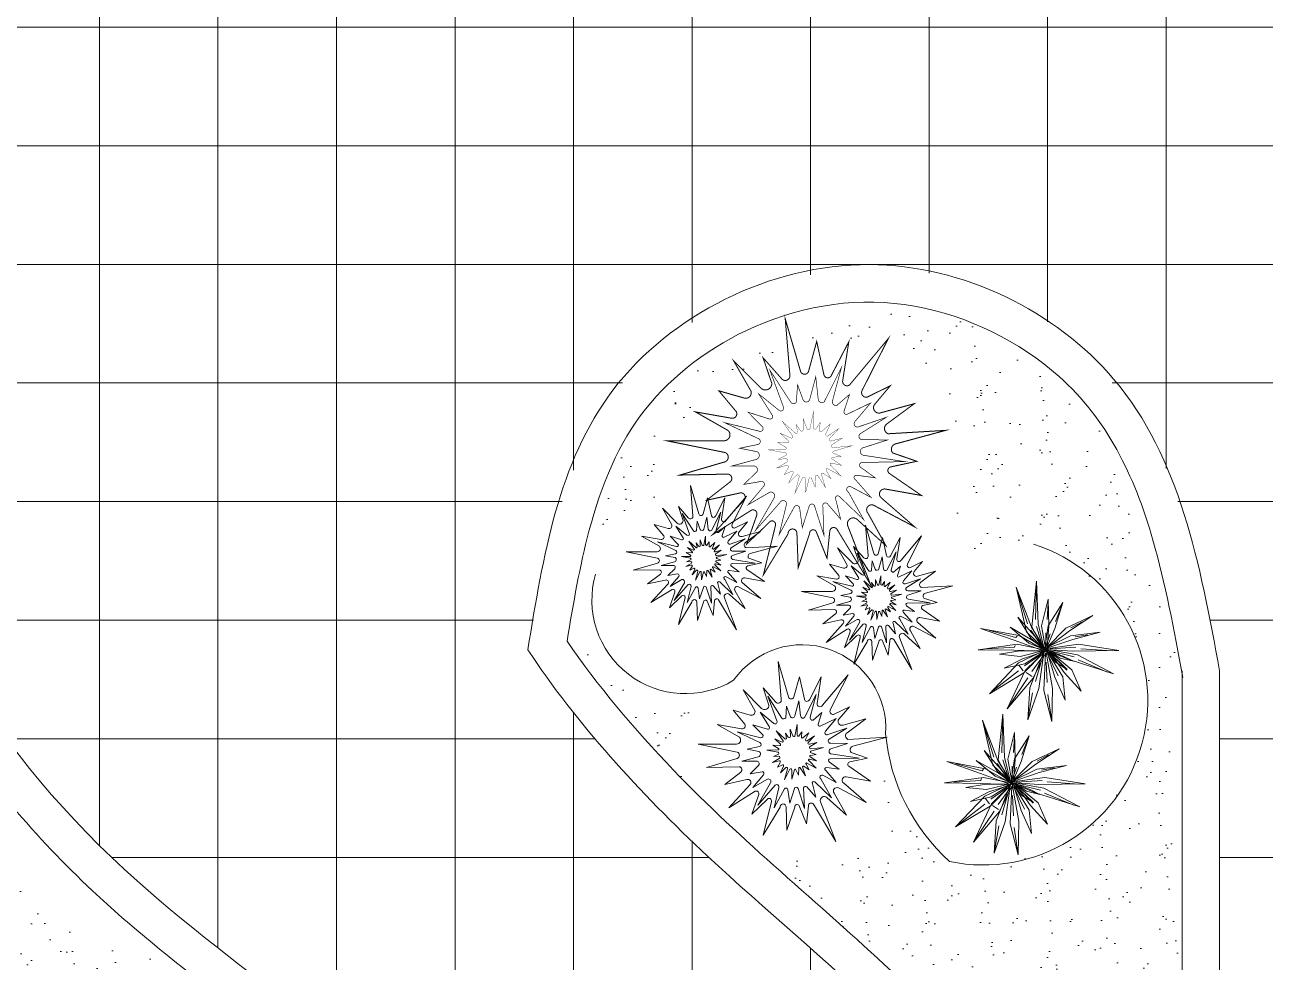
# Model space of a CAD drawing. Extents: x -454308 to 890911, y -14103 to 1343694.
# Drawn here: x 205260.1 to 205359.8, y 658700.1 to 658775.4 of the extents above; entities that cross this region are included whole.
import ezdxf

# ---------------------------------------------------------------- set-up
doc = ezdxf.new("R2010")
doc.units = 0
doc.header["$MEASUREMENT"] = 0
for name, color, linetype, lineweight in [('AR_Vegetacion', 105, 'Continuous', 5), ('textura', 250, 'Continuous', 13), ('Vegetacion_', 105, 'Continuous', 5)]:
    doc.layers.add(name, color=color, linetype=linetype, lineweight=lineweight)
pattern_1 = [(127.5, (205523.2828, 658641.817), (-3.6706, -0.120002), [0, -2.8956, 0, -3.2385, 0, -3.095625]), (97.5, (205523.283, 658641.817), (-5.37619, 3.371425), [0, -1.5621, 0, -2.60985, 0, -1.000125]), (57.5, (205523.2828, 658639.474), (-0.01078, 5.932443), [0, -0.9525, 0, -3.429, 0, -4.47675]), (47.5, (205523.283, 658639.474), (-1.67197, 5.72667), [0, -0.47625, 0, -2.2479, 0, -2.57175])]

# ---------------------------------------------------------------- blocks, each defined once
blk = doc.blocks.new('AGAVE AMERICANO')
at = {"layer": 'Vegetacion_', "color": 5}
for points, const_width in [([(0.549, 1.817), (0.138, 1.259), (0.138, 1.259), (0.138, 1.259, -0.743391), (0.042, 1.293), (0.075, 1.685), (-0.157, 1.319, -0.736791), (-0.248, 1.344), (-0.31, 1.822), (-0.407, 1.329, -0.835633), (-0.515, 1.331), (-0.768, 2.033), (-0.681, 1.3, -0.586339), (-0.767, 1.237), (-0.997, 1.477), (-0.893, 1.19, -0.770051), (-1.002, 1.114), (-1.362, 1.368), (-1.122, 1.006, -0.592372), (-1.181, 0.895), (-1.854, 1.187), (-1.313, 0.806, -0.557989), (-1.32, 0.686), (-1.644, 0.692), (-1.357, 0.511, -0.653393), (-1.369, 0.427), (-1.848, 0.304), (-1.389, 0.223, -0.773349), (-1.379, 0.1), (-1.905, -0.101), (-1.324, -0.022, -0.838083), (-1.286, -0.141), (-1.642, -0.45), (-1.185, -0.263, -0.795591), (-1.101, -0.381), (-1.627, -0.98), (-0.989, -0.47, -0.76119), (-0.91, -0.527), (-0.994, -0.858), (-0.751, -0.59, -0.852175), (-0.678, -0.638), (-0.69, -1.094), (-0.525, -0.69, -1.02007), (-0.423, -0.734), (-0.306, -1.334), (-0.235, -0.69, -0.883943), (-0.144, -0.689), (0.028, -1.039), (0.033, -0.651, -0.650401), (0.119, -0.614), (0.476, -1.075), (0.251, -0.525, -0.785939), (0.337, -0.463), (0.698, -0.691), (0.497, -0.37, -0.653937), (0.555, -0.285), (1.127, -0.507), (0.648, -0.154, -0.747964), (0.689, -0.041), (1.427, -0.154), (0.748, 0.096, -0.677363), (0.744, 0.235), (1.217, 0.315), (0.758, 0.397, -0.634471), (0.731, 0.497), (1.029, 0.669), (0.693, 0.693, -0.600399), (0.644, 0.806), (0.983, 1.092), (0.537, 0.885, -0.693073), (0.43, 0.991), (0.644, 1.256), (0.329, 1.086, -0.764911), (0.25, 1.17)], 0.0128), ([(0.819, 0.314), (0.364, 0.364), (0.364, 0.364), (0.364, 0.364, -0.743391), (0.352, 0.431), (0.587, 0.541), (0.302, 0.553, -0.736791), (0.286, 0.613), (0.539, 0.806), (0.225, 0.699, -0.835633), (0.19, 0.762), (0.508, 1.137), (0.118, 0.846, -0.586339), (0.054, 0.874), (0.115, 1.085), (-0.015, 0.931, -0.770051), (-0.094, 0.968), (-0.068, 1.258), (-0.196, 1.001, -0.592372), (-0.278, 0.998), (-0.334, 1.479), (-0.373, 1.044, -0.557989), (-0.444, 1.009), (-0.548, 1.196), (-0.556, 0.972, -0.653393), (-0.608, 0.951), (-0.837, 1.185), (-0.731, 0.895, -0.773349), (-0.798, 0.849), (-1.087, 1.083), (-0.85, 0.777, -0.838083), (-0.905, 0.716), (-1.2, 0.818), (-0.942, 0.618, -0.795591), (-0.982, 0.531), (-1.497, 0.634), (-0.995, 0.438, -0.76119), (-1.002, 0.374), (-1.219, 0.313), (-0.986, 0.263, -0.852175), (-0.989, 0.205), (-1.253, 0.061), (-0.968, 0.1, -1.02007), (-0.96, 0.027), (-1.264, -0.238), (-0.872, -0.066, -0.883943), (-0.842, -0.117), (-0.985, -0.331), (-0.762, -0.206, -0.650401), (-0.712, -0.243), (-0.858, -0.599), (-0.618, -0.289, -0.785939), (-0.554, -0.317), (-0.565, -0.599), (-0.448, -0.378, -0.653937), (-0.38, -0.384), (-0.319, -0.784), (-0.275, -0.394, -0.747964), (-0.196, -0.38), (-0.018, -0.839), (-0.099, -0.368, -0.677363), (-0.021, -0.32), (0.182, -0.564), (0.076, -0.274, -0.634471), (0.124, -0.226), (0.321, -0.339), (0.225, -0.14, -0.600399), (0.273, -0.074), (0.548, -0.174), (0.283, 0.013, -0.693073), (0.308, 0.109), (0.53, 0.074), (0.329, 0.198, -0.764911), (0.351, 0.271)], 0.00847), ([(0.176, 0.182), (-0.017, 0.258), (-0.017, 0.258), (-0.017, 0.258, -0.743391), (-0.015, 0.288), (0.101, 0.309), (-0.023, 0.348, -0.736791), (-0.022, 0.376), (0.111, 0.431), (-0.039, 0.421, -0.835633), (-0.047, 0.453), (0.137, 0.58), (-0.069, 0.498, -0.586339), (-0.094, 0.518), (-0.042, 0.604), (-0.117, 0.551, -0.770051), (-0.148, 0.577), (-0.102, 0.701), (-0.188, 0.603, -0.592372), (-0.225, 0.612), (-0.193, 0.829), (-0.261, 0.643, -0.557989), (-0.296, 0.636), (-0.32, 0.73), (-0.35, 0.633, -0.653393), (-0.375, 0.63), (-0.448, 0.759), (-0.436, 0.62, -0.773349), (-0.471, 0.608), (-0.57, 0.744), (-0.502, 0.582, -0.838083), (-0.533, 0.562), (-0.651, 0.641), (-0.561, 0.523, -0.795591), (-0.589, 0.49), (-0.803, 0.595), (-0.606, 0.45, -0.76119), (-0.616, 0.423), (-0.719, 0.421), (-0.622, 0.372, -0.852175), (-0.63, 0.347), (-0.763, 0.315), (-0.634, 0.299, -1.02007), (-0.638, 0.266), (-0.803, 0.185), (-0.611, 0.215, -0.883943), (-0.603, 0.188), (-0.692, 0.111), (-0.579, 0.14, -0.650401), (-0.561, 0.118), (-0.667, -0.021), (-0.525, 0.087, -0.785939), (-0.501, 0.067), (-0.539, -0.056), (-0.461, 0.027, -0.653937), (-0.432, 0.017), (-0.452, -0.166), (-0.387, 0, -0.747964), (-0.351, -0.003), (-0.327, -0.225), (-0.307, -0.009, -0.677363), (-0.267, 0.003), (-0.207, -0.128), (-0.219, 0.011, -0.634471), (-0.192, 0.027), (-0.119, -0.046), (-0.138, 0.053, -0.600399), (-0.109, 0.076), (0, 0), (-0.094, 0.113, -0.693073), (-0.072, 0.152), (0.021, 0.111), (-0.052, 0.189, -0.764911), (-0.034, 0.218)], 0.00385)]:
    blk.add_lwpolyline(points, format="xyb", close=True, dxfattribs=dict(at, const_width=const_width))
blk = doc.blocks.new('COCIIZA')
at = {"layer": 'Vegetacion_', "color": 4, "linetype": 'ByBlock'}
for p, q in [((-0.184, 1.479), (0.862, 3.955)), ((0.862, 3.955), (0.135, 1.823)), ((0.862, 3.955), (0.22, 1.526)), ((-2.252, 3.206), (-0.652, 1.545)), ((-1.051, 1.499), (-2.252, 3.206)), ((0.256, 1.536), (2.03, 3.554)), ((2.03, 3.554), (0.654, 1.453)), ((2.03, 3.554), (0.667, 1.762)), ((-3.09, 2.271), (-1.048, 1.201)), ((-1.412, 1.031), (-3.09, 2.271)), ((-1.897, 2.793), (-0.881, 1.567)), ((-0.81, 2.252), (-0.193, 0.89)), ((-0.445, 0.861), (-0.81, 2.252)), ((-0.188, 1.032), (-0.095, 2.467)), ((-0.095, 2.467), (0.061, 0.98)), ((0.738, 1.253), (1.975, 2.291)), ((1.975, 2.291), (1.076, 0.985)), ((-2.623, 1.992), (-1.272, 1.149)), ((-0.018, -0.017), (-1.051, 1.499)), ((-0.881, 1.567), (-0.771, 1.596)), ((-0.652, 1.545), (0.062, -0.008)), ((0.074, 0.127), (-0.184, 1.479)), ((0.073, 0.172), (0.256, 1.536)), ((0.22, 1.526), (0.12, -0.047)), ((1.059, 1.03), (2.56, 1.624)), ((1.841, 2.122), (1.237, 1.362)), ((2.56, 1.624), (1.295, 0.669)), ((2.38, 1.506), (1.567, 0.976)), ((-2.23, 1.33), (-1.148, 0.792)), ((-1.31, 0.514), (-2.23, 1.33)), ((0.047, -0.081), (-1.412, 1.031)), ((-1.272, 1.149), (-1.177, 1.211)), ((-1.148, 0.792), (-0.018, -0.017)), ((-1.048, 1.201), (0.12, -0.047)), ((0.12, -0.047), (-0.445, 0.861)), ((-0.193, 0.89), (0.074, 0.127)), ((0.062, -0.008), (-0.188, 1.032)), ((0.061, 0.98), (0.073, 0.172)), ((0.654, 1.453), (0.062, -0.008)), ((0.062, -0.008), (1.059, 1.03)), ((0.073, 0.357), (0.08, 1.408)), ((0.12, -0.047), (0.738, 1.253)), ((0.145, 0.391), (0.484, 1.385)), ((0.209, 0.066), (0.718, 0.764)), ((1.076, 0.985), (0.288, 0.049)), ((-4.059, -0.208), (-1.621, 0.268)), ((-2.477, 0.499), (-1.28, 0.329)), ((-1.346, 0.015), (-2.477, 0.499)), ((-1.656, -0.271), (-1.672, 0.148)), ((-1.621, 0.268), (0.081, -0.038)), ((0.148, -0.069), (-1.346, 0.015)), ((0.081, -0.038), (-1.31, 0.514)), ((-1.28, 0.329), (0.047, -0.081)), ((0.122, 0.032), (1.465, -1.367)), ((1.782, -0.473), (0.122, 0.032)), ((1.9, 0.056), (0.165, 0.01)), ((0.165, 0.01), (1.881, -0.893)), ((0.182, 0.071), (0.885, 0.573)), ((1.295, 0.669), (0.251, 0.031)), ((0.251, 0.031), (1.785, -0.213)), ((0.288, 0.049), (1.82, 0.303)), ((1.82, 0.303), (3.545, -0.01)), ((3.545, -0.01), (1.9, 0.056)), ((2.821, 0.06), (2.068, 0.152)), ((-1.707, -0.39), (-4.059, -0.208)), ((-1.884, -0.119), (-3.77, -0.191)), ((-3.726, -1.539), (-1.564, -0.317)), ((-1.925, -1.305), (-0.089, -0.106)), ((-0.089, -0.106), (-1.707, -0.39)), ((-1.427, -0.839), (-1.574, -0.447)), ((-1.564, -0.317), (0.148, -0.069)), ((0.031, -0.027), (-1.53, -1.648)), ((0.008, -0.188), (-1.437, -0.968)), ((-0.501, -0.461), (-1.436, -1.2)), ((-0.268, -0.094), (-1.435, -0.083)), ((-1.355, -1.906), (0.008, -0.188)), ((-0.166, -0.233), (-1.276, -0.591)), ((-0.271, -0.655), (-0.924, -1.651)), ((0.098, -0.075), (-0.871, -2.106)), ((-0.363, -1.659), (0.13, -0.178)), ((0.079, -0.297), (-0.164, -1.701)), ((0.14, -0.128), (0.024, -1.922)), ((0.111, -0.018), (0.38, -1.088)), ((0.907, -1.302), (0.111, -0.018)), ((0.172, -0.966), (0.14, -0.128)), ((0.17, -0.041), (0.764, -0.971)), ((1.331, -1.008), (0.17, -0.041)), ((0.228, -0.316), (0.441, -1.724)), ((0.233, -0.136), (0.689, -1.875)), ((0.528, -0.921), (0.233, -0.136)), ((0.239, -1.748), (0.238, -0.187)), ((0.259, -0.179), (1.236, -1.345)), ((0.362, -0.147), (1.657, -0.945)), ((3.323, -1.056), (1.782, -0.473)), ((1.785, -0.213), (3.323, -1.056)), ((2.657, -0.76), (1.972, -0.434)), ((-1.437, -0.968), (-3.726, -1.539)), ((-1.691, -0.767), (-3.457, -1.431)), ((-3.116, -2.77), (-1.925, -1.305)), ((0.484, -1.707), (0.172, -0.966)), ((0.38, -1.088), (0.484, -1.707)), ((1.058, -1.525), (0.528, -0.921)), ((0.764, -0.971), (1.058, -1.525)), ((2.552, -3.492), (0.907, -1.302)), ((3.584, -2.565), (1.331, -1.008)), ((1.465, -1.367), (2.552, -3.492)), ((3.28, -2.37), (1.837, -1.18)), ((1.881, -0.893), (3.584, -2.565)), ((-3.116, -2.77), (-1.968, -1.634)), ((-1.53, -1.648), (-3.116, -2.77)), ((-2.022, -3.672), (-1.355, -1.906)), ((-0.871, -2.106), (-2.022, -3.672)), ((-0.666, -3.102), (-0.363, -1.659)), ((0.024, -1.922), (-0.666, -3.102)), ((0.408, -3.213), (0.239, -1.748)), ((0.689, -1.875), (0.408, -3.213)), ((2.325, -3.21), (1.333, -1.625)), ((-2.022, -3.672), (-1.292, -2.231))]:
    blk.add_line(p, q, dxfattribs=at)

msp = doc.modelspace()

# ---------------------------------------------------------------- hatches: boundary and pattern name
at = {"layer": 'textura', "linetype": 'Continuous'}
h = msp.add_hatch(dxfattribs=at)
h.set_pattern_fill('NET', color=256, scale=3, angle=180, style=0)
h.set_pattern_definition([(180, (205523.283, 658641.817), (-1e-15, -9.525), []), (270, (205523.283, 658641.817), (9.525, -2e-15), [])])
h.paths.add_polyline_path([(205375.651, 658652.87), (205375.651, 658787.688), (205428.572, 658787.688), (205428.572, 658652.87)])
h.paths.add_polyline_path([(205421.758, 658806.817), (205412.758, 658797.817), (205370.758, 658797.817), (205361.758, 658806.817), (205356.133, 658806.817), (205356.133, 658776.817), (205253.758, 658776.817), (205252.247, 658771.539), (205250.345, 658764.287), (205248.89, 658757.112), (205248.227, 658751.674), (205248.079, 658746.236), (205248.682, 658740.169), (205249.785, 658735.425), (205252.282, 658728.739), (205255.686, 658722.399), (205260.908, 658715.14), (205266.051, 658709.513), (205271.443, 658704.621), (205277.713, 658699.615), (205283.036, 658695.389), (205287.055, 658691.871), (205291.376, 658687.167), (205293.881, 658683.217), (205295.669, 658678.066), (205296.258, 658672.785), (205295.846, 658666.242), (205293.909, 658656.95), (205290.754, 658646.602), (205289.15, 658641.817), (205339.165, 658641.817), (205341.363, 658655.545), (205342.142, 658668.057), (205341.141, 658676.688), (205339.117, 658682.733), (205334.863, 658689.551), (205328.507, 658696.417), (205321.536, 658702.722), (205316.042, 658707.621), (205311.506, 658711.971), (205305.332, 658718.742), (205302.63, 658722.189), (205300.544, 658725.172), (205302.199, 658734.038), (205305.485, 658743.086), (205309.672, 658748.596), (205316.47, 658753.359), (205325.803, 658756.01), (205334.072, 658755.298), (205342.706, 658751.331), (205349.038, 658745.068), (205352.275, 658738.913), (205355.322, 658727.756), (205356.133, 658723.484), (205356.133, 658641.817), (205449.133, 658641.817), (205449.133, 658806.817)])
at = {"layer": 'Vegetacion_', "lineweight": 18}
h = msp.add_hatch(dxfattribs=at)
h.set_pattern_fill('AR-SAND', color=256, scale=0.075, angle=90, style=0)
h.set_pattern_definition(pattern_1)
h.paths.add_polyline_path([(205240.779, 658760.076), (205244.633, 658759.191), (205246.153, 658758.921), (205245.555, 658755.019), (205245.068, 658746.658), (205246, 658738.27), (205248.325, 658730.433), (205250.262, 658726.009), (205245.321, 658725.228), (205242.203, 658726.786), (205235.228, 658726.622), (205228.074, 658722.01), (205227.5, 658717.665), (205227.418, 658715.698), (205223.144, 658713.545), (205222.98, 658709.528), (205221.667, 658706.577), (205221.667, 658704.528), (205222.93, 658700.109), (205225.461, 658698.96), (205226.669, 658698.96), (205227.647, 658698.615), (205227.103, 658693.737), (205229.381, 658688.327), (205233.379, 658688.074), (205236.77, 658688.074), (205236.517, 658685.9), (205238.317, 658674.698), (205246.85, 658669.66), (205253.574, 658671.468), (205257.452, 658675.473), (205261.202, 658679.219), (205261.719, 658685.42), (205261.59, 658689.553), (205259.558, 658698.281), (205255.842, 658703.171), (205255.026, 658705.706), (205257.927, 658707.427), (205259.014, 658707.245), (205266.265, 658702.084), (205271.224, 658700.918), (205273.211, 658697.912), (205270.706, 658698.009), (205266.99, 658697.013), (205267.545, 658692.179), (205267.437, 658690.583), (205267.987, 658684.789), (205270.615, 658683.703), (205273.295, 658683.682), (205274.566, 658682.808), (205271.341, 658675.793), (205274.786, 658673.71), (205275.148, 658670.903), (205273.12, 658667.849), (205272.289, 658665.071), (205273.245, 658661.396), (205275.783, 658656.018), (205279.693, 658656.143), (205286.478, 658655.928), (205289.106, 658657.467), (205290.814, 658656.999), (205286.307, 658642.777), (205286.307, 658641.817), (205246.237, 658641.817), (205250.044, 658646.148), (205249.228, 658653.936), (205245.331, 658655.837), (205243.156, 658655.475), (205241.434, 658655.747), (205240.074, 658659.006), (205238.987, 658662.9), (205237.536, 658665.345), (205234.002, 658665.797), (205231.645, 658666.341), (205231.192, 658670.144), (205228.544, 658678.161), (205225.191, 658678.161), (205221.293, 658676.26), (205219.877, 658674.838), (205218.133, 658674.838), (205218.133, 658746.612), (205224.995, 658746.241), (205227.19, 658747.138), (205228.737, 658750.129), (205228.886, 658752.422), (205229.294, 658754.537), (205229.696, 658756.622), (205232.728, 658755.994), (205235.123, 658754), (205237.319, 658755.196), (205237.219, 658758.187), (205238.416, 658758.985)])
h = msp.add_hatch(dxfattribs=at)
h.set_pattern_fill('AR-SAND', color=256, scale=0.075, angle=90, style=0)
h.set_pattern_definition(pattern_1)
h.paths.add_polyline_path([(205353.183, 658722.937), (205353.133, 658641.817), (205342.211, 658641.817), (205344.373, 658655.44), (205344.913, 658660.678), (205345.05, 658670.285), (205342.34, 658682.797), (205337.358, 658691.235), (205329.148, 658699.934), (205322.145, 658706.215), (205319.357, 658708.701), (205323.377, 658708.391), (205325.541, 658708.462), (205327.67, 658710.057), (205328.664, 658711.759), (205329.018, 658714.063), (205329.638, 658716.287), (205331.517, 658711.683), (205334.426, 658708.175), (205339.819, 658708.161), (205346.811, 658712.088), (205349.915, 658717.705), (205350.307, 658722.236), (205349.357, 658726.131), (205346.837, 658730.065), (205342.951, 658732.952), (205339.165, 658733.657), (205336.896, 658732.127), (205335.252, 658732.807), (205334.798, 658735.64), (205335.705, 658741.42), (205333.494, 658746.576), (205331.395, 658748.956), (205328.929, 658749.47), (205321.412, 658749.495), (205316.523, 658746.866), (205314.007, 658744.279), (205311.476, 658741.086), (205311.703, 658738.197), (205310.697, 658737.187), (205308.98, 658736.497), (205306.939, 658735.023), (205304.895, 658732.364), (205303.696, 658725.862), (205314.021, 658719.905), (205314.107, 658715.71), (205313.055, 658714.675), (205303.696, 658725.862), (205307.127, 658739.615), (205312.927, 658747.495), (205330.867, 658752.887), (205336.89, 658751.151), (205346.681, 658743.178)])

# ---------------------------------------------------------------- linework, layer by layer
at = {"layer": 'textura'}
for p, q in [((205353.133, 658641.817), (205353.133, 658723.484)), ((205356.133, 658641.817), (205356.133, 658723.484))]:
    msp.add_line(p, q, dxfattribs=at)
for points, knots in [([(205250.876, 658777.651), (205249.583, 658773.183), (205248.275, 658768.664), (205245.752, 658757.748), (205244.777, 658751.309), (205245.616, 658736.129), (205248.767, 658727.618), (205256.947, 658714.861), (205260.99, 658710.108), (205271.753, 658700.007), (205278.903, 658695.253), (205287.425, 658687.489), (205289.94, 658684.566), (205292.843, 658678.389), (205293.388, 658674.841), (205293.1, 658666.811), (205292.251, 658662.368), (205289.722, 658652.901), (205288.025, 658647.866), (205286.307, 658642.777)], [0, 0, 0, 0, 0.446654, 0.446654, 1.071386, 1.071386, 1.91532, 1.91532, 2.476766, 2.476766, 3.236415, 3.236415, 3.690629, 3.690629, 4.144842, 4.144842, 4.599055, 4.599055, 5.066452, 5.066452, 5.066452, 5.066452]), ([(205303.696, 658725.862), (205304.199, 658728.935), (205304.72, 658731.919), (205306.451, 658738.44), (205307.82, 658741.747), (205312.175, 658747.242), (205315.275, 658749.585), (205322.823, 658752.902), (205327.304, 658753.536), (205335.903, 658752.003), (205340.065, 658749.928), (205347.06, 658743.705), (205349.254, 658739.259), (205351.772, 658730.525), (205352.472, 658726.777), (205353.183, 658722.937)], [0.037965, 0.037965, 0.037965, 0.037965, 0.338039, 0.338039, 0.745801, 0.745801, 1.153564, 1.153564, 1.629226, 1.629226, 2.104887, 2.104887, 2.67747, 2.67747, 3.049402, 3.049402, 3.049402, 3.049402]), ([(205303.696, 658725.862), (205306.145, 658722.295), (205309.06, 658718.831), (205317.661, 658709.861), (205323.976, 658704.787), (205333.835, 658695.541), (205337.629, 658691.504), (205342.87, 658682.525), (205344.287, 658677.685), (205345.396, 658667.71), (205345.17, 658662.522), (205344.003, 658651.972), (205343.055, 658646.605), (205342.119, 658641.296)], [1.842294, 1.842294, 1.842294, 1.842294, 2.284431, 2.284431, 3.036268, 3.036268, 3.57261, 3.57261, 4.061637, 4.061637, 4.550665, 4.550665, 5.041578, 5.041578, 5.041578, 5.041578]), ([(205300.544, 658725.172), (205304.447, 658719.254), (205318.157, 658704.27), (205346.604, 658684.031), (205341.757, 658656.528), (205339.165, 658641.817)], [1.80264, 1.80264, 1.80264, 1.80264, 2.498313, 3.681231, 5.041578, 5.041578, 5.041578, 5.041578])]:
    msp.add_open_spline(points, degree=3, knots=knots, dxfattribs=at)
for points in [[(205253.758, 658776.817), (205248.327, 658742.642), (205269.141, 658706.608), (205294.165, 658682.628), (205289.15, 658641.817)], [(205300.544, 658725.172), (205307.374, 658746.008), (205327.991, 658756.103), (205347.641, 658746.885), (205356.133, 658723.484)]]:
    msp.add_spline(points, degree=3, dxfattribs=at)
at = {"layer": 'Vegetacion_'}
for centre, radius, start, end in [((205337.155, 658721.091), 13.201, 258.06782, 72.21464), ((205313.208, 658729.169), 7.52, 163.90171, 300.98615), ((205322.579, 658718.846), 6.728, 356.46974, 144.82356), ((205344.922, 658719.838), 15.691, 185.14251, 228.01683)]:
    msp.add_arc(centre, radius, start, end, dxfattribs=at)

# ---------------------------------------------------------------- block references
at = {"layer": 'AR_Vegetacion'}
for name, p, xscale, yscale, zscale, rotation in [('AGAVE AMERICANO', (205320.546, 658739.767), -6.317665219281416, 6.317665217491594, 6.317665218342104, 339.9265701661089), ('AGAVE AMERICANO', (205313.234, 658731.859), -3.43126012628254, 3.43126012802486, 3.431260128067505, 339.9265701562146), ('AGAVE AMERICANO', (205327.313, 658728.671), -3.43126012628254, 3.43126012802486, 3.431260128067505, 339.9265701562146), ('COCIIZA', (205341.987, 658725.11), 1.370343847833604, 1.37034384783351, 1.370343847833594, 35.56616707653539), ('AGAVE AMERICANO', (205320.193, 658716.111), -4.289075157853103, 4.289075160031189, 4.289075160084383, 339.9265701562151), ('COCIIZA', (205339.281, 658714.412), 1.370343847833604, 1.37034384783351, 1.370343847833594, 35.56616707653539)]:
    msp.add_blockref(name, p, dxfattribs=dict(at, xscale=xscale, yscale=yscale, zscale=zscale, rotation=rotation))

doc.saveas('drawing.dxf')
